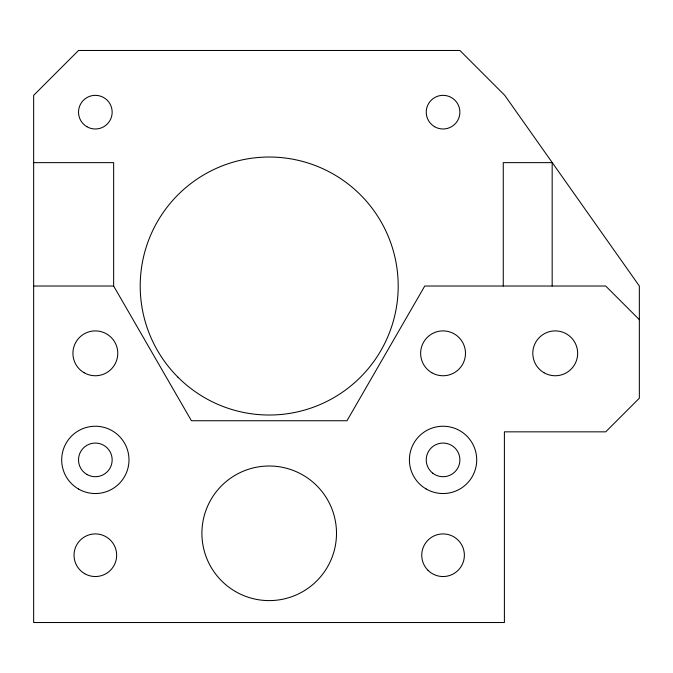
<?xml version="1.0" encoding="UTF-8"?>
<svg xmlns="http://www.w3.org/2000/svg" width="673" height="673" viewBox="0 0 673 673"><rect width="100%" height="100%" fill="white"/><g stroke="black" fill="none" stroke-linecap="round" stroke-linejoin="round"><path stroke-width="1.01" d="M33.65 162.639L113.644 162.639L113.644 286.025L191.426 420.743L346.974 420.743L424.756 286.025L605.7 286.025L639.35 319.675M33.65 286.025L113.644 286.025M552.171 286.025L552.171 162.639L503.269 162.639L503.269 286.025M78.514 50.475L33.65 95.339L33.65 622.525L504.397 622.525L504.397 431.839L605.7 431.839L639.35 398.189L639.35 286.025L504.75 95.339L459.886 50.475L78.514 50.475M177.992 377.233A128.989 128.989 0 0 0 393.798 319.414A128.989 128.989 0 0 0 235.811 161.427A128.989 128.989 0 0 0 177.992 377.233M86.926 126.734A16.825 16.825 0 0 0 112.164 112.164A16.825 16.825 0 0 0 86.926 97.593A16.825 16.825 0 0 0 86.926 126.734M434.649 126.734A16.825 16.825 0 0 0 459.886 112.164A16.825 16.825 0 0 0 434.649 97.593A16.825 16.825 0 0 0 434.649 126.734M235.55 591.584A67.3 67.3 0 0 0 336.5 533.302A67.3 67.3 0 0 0 235.55 475.02A67.3 67.3 0 0 0 235.55 591.584M86.926 474.457A16.825 16.825 0 0 0 112.164 459.886A16.825 16.825 0 0 0 86.926 445.316A16.825 16.825 0 0 0 86.926 474.457M432.764 473.195A16.825 16.825 0 0 0 459.735 462.141A16.825 16.825 0 0 0 436.676 444.315A16.825 16.825 0 0 0 432.764 473.195M427.986 570.292A21.309 21.309 0 0 0 463.647 560.744A21.309 21.309 0 0 0 437.543 534.64A21.309 21.309 0 0 0 427.986 570.292M84.689 573.682A21.309 21.309 0 0 0 116.656 555.225A21.309 21.309 0 0 0 84.689 536.768A21.309 21.309 0 0 0 84.689 573.682M78.514 489.027A33.65 33.65 0 0 0 128.989 459.886A33.65 33.65 0 0 0 78.514 430.745A33.65 33.65 0 0 0 78.514 489.027M426.236 489.027A33.65 33.65 0 0 0 476.711 459.886A33.65 33.65 0 0 0 426.236 430.745A33.65 33.65 0 0 0 426.236 489.027M84.125 372.749A22.436 22.436 0 0 0 117.775 353.325A22.436 22.436 0 0 0 84.125 333.901A22.436 22.436 0 0 0 84.125 372.749M431.839 372.749A22.436 22.436 0 0 0 465.489 353.325A22.436 22.436 0 0 0 431.839 333.901A22.436 22.436 0 0 0 431.839 372.749M544.011 372.749A22.436 22.436 0 0 0 577.661 353.325A22.436 22.436 0 0 0 544.011 333.901A22.436 22.436 0 0 0 544.011 372.749"/></g></svg>
